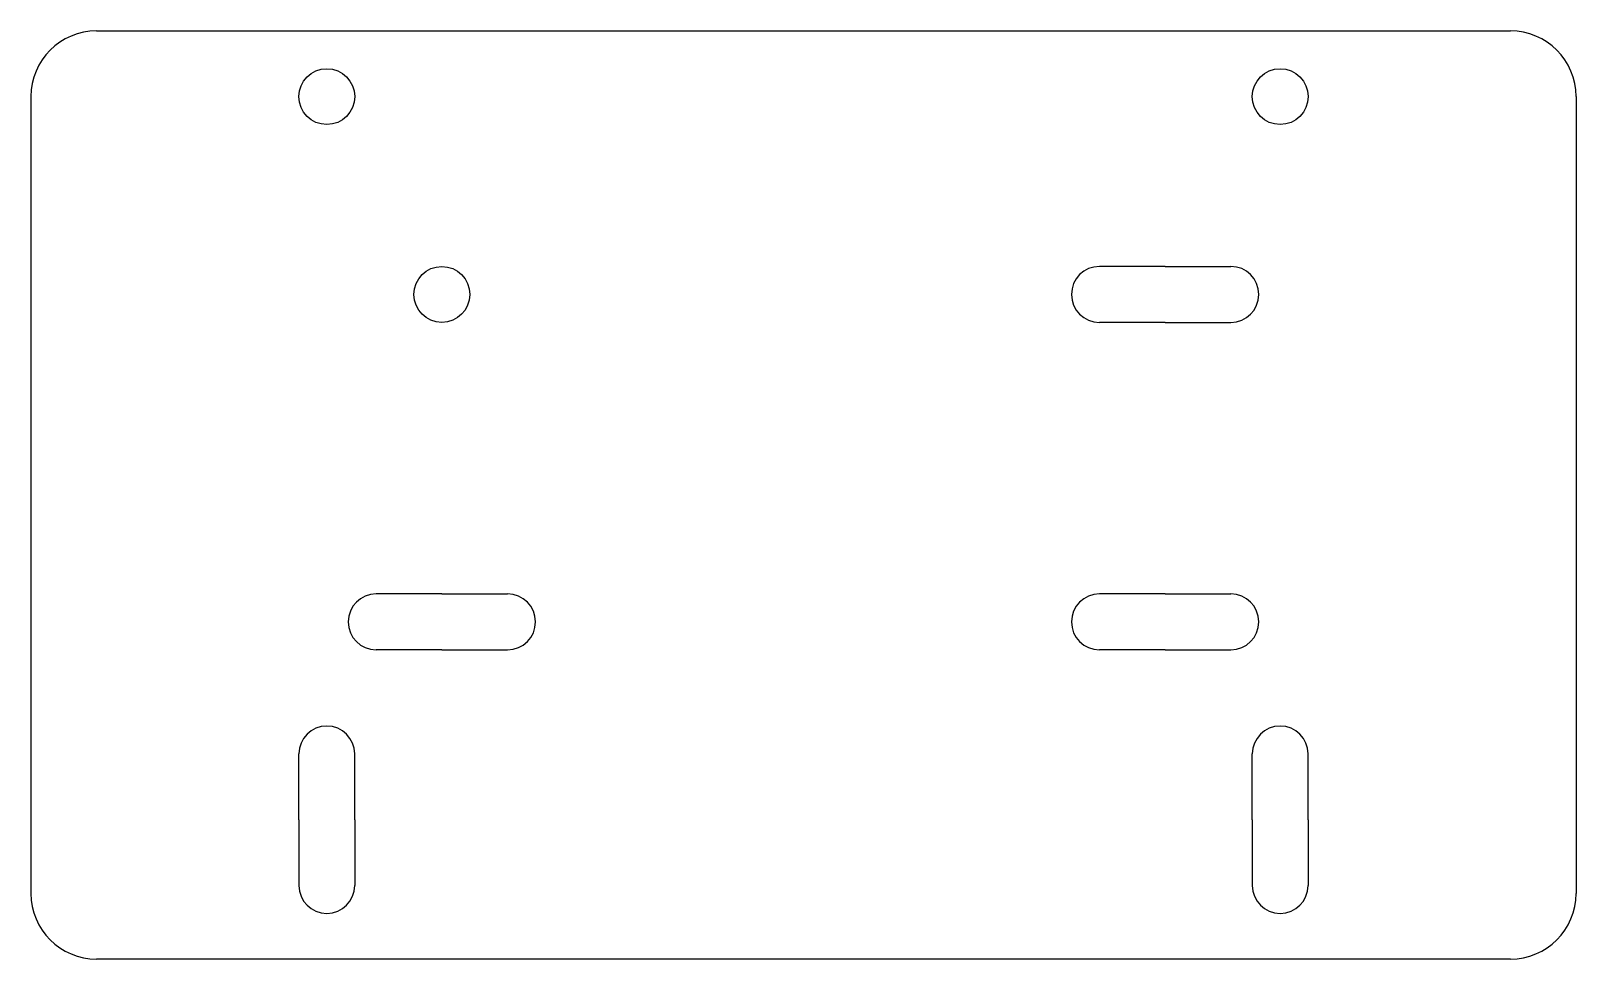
# Model space of a CAD drawing. Extents: x -2.2 to 9.5, y -6.6 to 0.5.
import ezdxf

# ---------------------------------------------------------------- set-up
doc = ezdxf.new("R2010")
doc.units = 0

msp = doc.modelspace()

# ---------------------------------------------------------------- linework, layer by layer
for p, q in [((-1.75, 0.5), (9, 0.5)), ((-2.25, 0), (-2.25, -6.06047)), ((9.5, 0), (9.5, -6.06047)), ((6.375, -1.29191), (5.875, -1.29191)), ((6.375, -1.29191), (6.875, -1.29191)), ((6.375, -1.71691), (5.875, -1.71691)), ((6.375, -1.71691), (6.875, -1.71691)), ((0.875, -3.78309), (0.375, -3.78309)), ((0.875, -3.78309), (1.375, -3.78309)), ((6.375, -3.78309), (5.875, -3.78309)), ((6.375, -3.78309), (6.875, -3.78309)), ((0.875, -4.20809), (0.375, -4.20809)), ((0.875, -4.20809), (1.375, -4.20809)), ((6.375, -4.20809), (5.875, -4.20809)), ((6.375, -4.20809), (6.875, -4.20809)), ((-0.2125, -5.5), (-0.2125, -5)), ((0.2125, -5.5), (0.2125, -5)), ((7.0375, -5.5), (7.0375, -5)), ((7.4625, -5.5), (7.4625, -5)), ((-0.2125, -5.5), (-0.2125, -6)), ((0.2125, -5.5), (0.2125, -6)), ((7.0375, -5.5), (7.0375, -6)), ((7.4625, -5.5), (7.4625, -6)), ((9, -6.56047), (-1.75, -6.56047))]:
    msp.add_line(p, q)
for centre in [(0, 0), (7.25, 0), (0.875, -1.50441)]:
    msp.add_circle(centre, 0.2125)
for centre, radius, start, end in [((-1.75, 0), 0.5, 90, 180), ((9, 0), 0.5, 360, 90), ((5.875, -1.50441), 0.2125, -270, -90), ((6.875, -1.50441), 0.2125, -90, -270), ((0.375, -3.99559), 0.2125, -270, -90), ((1.375, -3.99559), 0.2125, -90, -270), ((5.875, -3.99559), 0.2125, 90, 270), ((6.875, -3.99559), 0.2125, 270, 90), ((0, -5), 0.2125, 0, 180), ((7.25, -5), 0.2125, 0, 180), ((-1.75, -6.06047), 0.5, 180, 270), ((0, -6), 0.2125, 180, 0), ((7.25, -6), 0.2125, 180, 0), ((9, -6.06047), 0.5, 270, 0)]:
    msp.add_arc(centre, radius, start, end)

doc.saveas('drawing.dxf')
